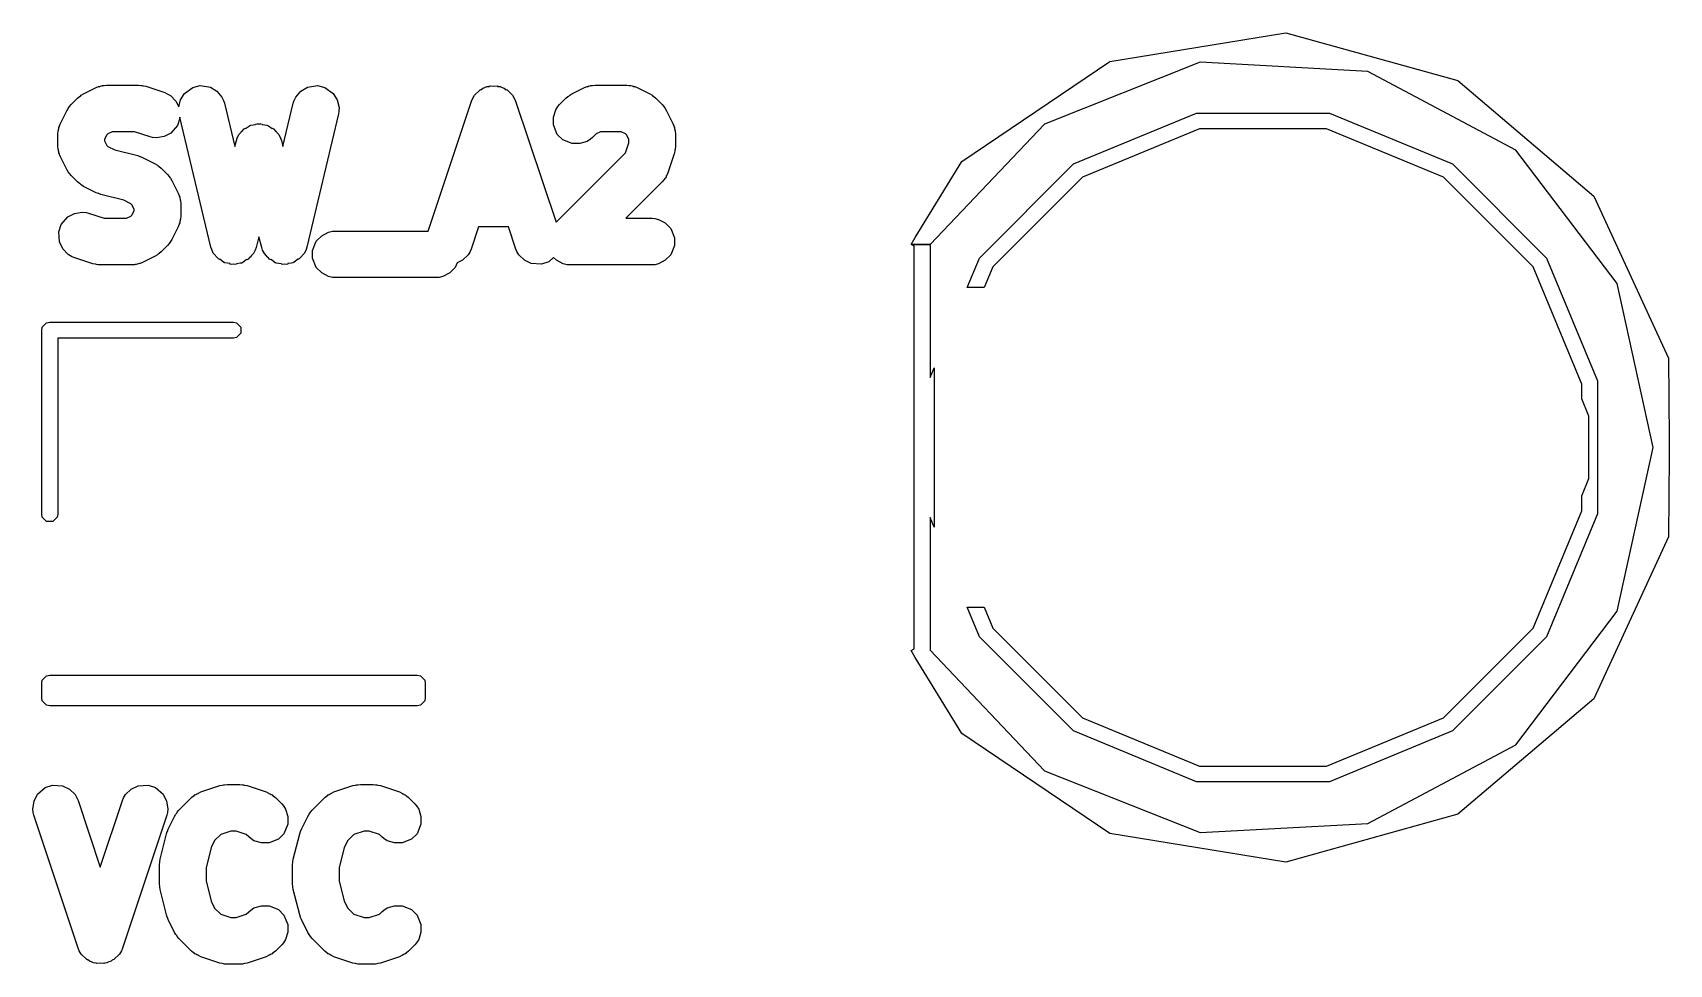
# Model space of a CAD drawing. Header units: millimetres. Extents: x 102.9 to 147, y -135 to -49.9.
# Drawn here: x 115.99 to 128.28, y -72.63 to -65.64 of the extents above; entities that cross this region are included whole.
import ezdxf

# ---------------------------------------------------------------- set-up
doc = ezdxf.new("R2010")
doc.units = ezdxf.units.MM
doc.layers.add('F.Silkscreen', color=41, linetype='CONTINUOUS', true_color=0xf2eda1)

msp = doc.modelspace()

# ---------------------------------------------------------------- linework, layer by layer
at = {"layer": 'F.Silkscreen', "linetype": 'CONTINUOUS'}
for p, q in [((124.078678, -65.852199), (125.40117, -65.636563)), ((125.40117, -65.636563), (126.692052, -65.995877)), ((122.968798, -66.602966), (124.078678, -65.852199)), ((124.758481, -65.858189), (123.588346, -66.323094)), ((126.01569, -65.927308), (124.758481, -65.858189)), ((127.127808, -66.517686), (126.01569, -65.927308)), ((116.357531, -66.106355), (116.374119, -66.095913)), ((116.374119, -66.095913), (116.469357, -66.048294)), ((116.469357, -66.048294), (116.487645, -66.041294)), ((116.487645, -66.041294), (116.491268, -66.040301)), ((116.491268, -66.040301), (116.491625, -66.041605)), ((116.491625, -66.041605), (116.499404, -66.03745)), ((116.499404, -66.03745), (116.50773, -66.035793)), ((116.50773, -66.035793), (116.515895, -66.033558)), ((116.515895, -66.033558), (116.524713, -66.033795)), ((116.52445, -66.032467), (116.528135, -66.031735)), ((116.524713, -66.033795), (116.52445, -66.032467)), ((116.528135, -66.031735), (116.547619, -66.029819)), ((116.547619, -66.029819), (116.785714, -66.029819)), ((116.785714, -66.029819), (116.805217, -66.031739)), ((116.805217, -66.031739), (116.813538, -66.033393)), ((116.813538, -66.033393), (116.821945, -66.034454)), ((116.821945, -66.034454), (116.841054, -66.0388)), ((116.841054, -66.0388), (116.983911, -66.086419)), ((116.983911, -66.086419), (117.001812, -66.094411)), ((117.001812, -66.094411), (117.027234, -66.108903)), ((117.102684, -66.140539), (117.132768, -66.091651)), ((117.132768, -66.091651), (117.194772, -66.04678)), ((117.194772, -66.04678), (117.194774, -66.046779)), ((117.194774, -66.046779), (117.250615, -66.033484)), ((117.250615, -66.033484), (117.326185, -66.045598)), ((117.326185, -66.045598), (117.375073, -66.075682)), ((117.375073, -66.075682), (117.413557, -66.119155)), ((117.967395, -66.119156), (118.00588, -66.075682)), ((118.00588, -66.075682), (118.054768, -66.045598)), ((118.054768, -66.045598), (118.130338, -66.033484)), ((118.130338, -66.033484), (118.186179, -66.046779)), ((118.186179, -66.046779), (118.248183, -66.09165)), ((118.248183, -66.09165), (118.248185, -66.091651)), ((118.248185, -66.091651), (118.278269, -66.140539)), ((119.308846, -66.106156), (119.350986, -66.066244)), ((119.350986, -66.066244), (119.355998, -66.063737)), ((119.355998, -66.063737), (119.357079, -66.065899)), ((119.357079, -66.065899), (119.371617, -66.053292)), ((119.371617, -66.053292), (119.387434, -66.048019)), ((119.387434, -66.048019), (119.402343, -66.040565)), ((119.402343, -66.040565), (119.421526, -66.039201)), ((119.420763, -66.03691), (119.42608, -66.035138)), ((119.421526, -66.039201), (119.420763, -66.03691)), ((119.42608, -66.035138), (119.452393, -66.037008)), ((119.452393, -66.037008), (119.478687, -66.03514)), ((119.478687, -66.03514), (119.484003, -66.036912)), ((119.484003, -66.036912), (119.483239, -66.039201)), ((119.483239, -66.039201), (119.502415, -66.040564)), ((119.502415, -66.040564), (119.517328, -66.04802)), ((119.517328, -66.04802), (119.533146, -66.053293)), ((119.533146, -66.053293), (119.547674, -66.065893)), ((119.547674, -66.065893), (119.548755, -66.063733)), ((119.548755, -66.063733), (119.553768, -66.06624)), ((119.553768, -66.06624), (119.595916, -66.106156)), ((120.024198, -66.106355), (120.040786, -66.095913)), ((120.040786, -66.095913), (120.136024, -66.048294)), ((120.136024, -66.048294), (120.154312, -66.041294)), ((120.154312, -66.041294), (120.157935, -66.040301)), ((120.157935, -66.040301), (120.158292, -66.041605)), ((120.158292, -66.041605), (120.166071, -66.03745)), ((120.166071, -66.03745), (120.174397, -66.035793)), ((120.174397, -66.035793), (120.182562, -66.033558)), ((120.182562, -66.033558), (120.19138, -66.033795)), ((120.191117, -66.032467), (120.194802, -66.031735)), ((120.19138, -66.033795), (120.191117, -66.032467)), ((120.194802, -66.031735), (120.214286, -66.029819)), ((120.214286, -66.029819), (120.452381, -66.029819)), ((120.452381, -66.029819), (120.47187, -66.031736)), ((120.47187, -66.031736), (120.475554, -66.032468)), ((120.475554, -66.032468), (120.47529, -66.033794)), ((120.47529, -66.033794), (120.484107, -66.033558)), ((120.484107, -66.033558), (120.492281, -66.035796)), ((120.492281, -66.035796), (120.500594, -66.03745)), ((120.500594, -66.03745), (120.508367, -66.041604)), ((120.508367, -66.041604), (120.508725, -66.040299)), ((120.508725, -66.040299), (120.512349, -66.041292)), ((120.512349, -66.041292), (120.530643, -66.048294)), ((120.530643, -66.048294), (120.625881, -66.095913)), ((120.625881, -66.095913), (120.642472, -66.106357)), ((126.692052, -65.995877), (127.712941, -66.863788)), ((116.200618, -66.317033), (116.248237, -66.221795)), ((116.248237, -66.221795), (116.258678, -66.205208)), ((116.258678, -66.205208), (116.263874, -66.198512)), ((116.263874, -66.198512), (116.268584, -66.191464)), ((116.268584, -66.191464), (116.281018, -66.176313)), ((116.281018, -66.176313), (116.328637, -66.128694)), ((116.328637, -66.128694), (116.34379, -66.116259)), ((116.34379, -66.116259), (116.350834, -66.111551)), ((116.350834, -66.111551), (116.357531, -66.106355)), ((117.027234, -66.108903), (117.067152, -66.151056)), ((117.067152, -66.151056), (117.088626, -66.194003)), ((117.088626, -66.194003), (117.102684, -66.140539)), ((117.413557, -66.119155), (117.425758, -66.145753)), ((117.425758, -66.145753), (117.432146, -66.164285)), ((117.432146, -66.164285), (117.509605, -66.489615)), ((117.871347, -66.489614), (117.948807, -66.164286)), ((117.948807, -66.164286), (117.955194, -66.145755)), ((117.955194, -66.145755), (117.967395, -66.119156)), ((118.278269, -66.140539), (118.293032, -66.196686)), ((118.291938, -66.225929), (118.289289, -66.245353)), ((118.293032, -66.196686), (118.291938, -66.225929)), ((118.96117, -67.125057), (119.286362, -66.149479)), ((119.286362, -66.149479), (119.294354, -66.131578)), ((119.294354, -66.131578), (119.308846, -66.106156)), ((119.595916, -66.106156), (119.610408, -66.131579)), ((119.610408, -66.131579), (119.6184, -66.149479)), ((119.6184, -66.149479), (119.921715, -67.059425)), ((119.902138, -66.271356), (119.918991, -66.215799)), ((119.918991, -66.215799), (119.935249, -66.191467)), ((119.935249, -66.191467), (119.947685, -66.176313)), ((119.947685, -66.176313), (119.995304, -66.128694)), ((119.995304, -66.128694), (120.010457, -66.116259)), ((120.010457, -66.116259), (120.017501, -66.111551)), ((120.017501, -66.111551), (120.024198, -66.106355)), ((120.642472, -66.106357), (120.64917, -66.111555)), ((120.64917, -66.111555), (120.656208, -66.116258)), ((120.656208, -66.116258), (120.671363, -66.128694)), ((120.671363, -66.128694), (120.718982, -66.176313)), ((120.718982, -66.176313), (120.731421, -66.191471)), ((120.731421, -66.191471), (120.736124, -66.19851)), ((120.736124, -66.19851), (120.741317, -66.205201)), ((120.741317, -66.205201), (120.751763, -66.221795)), ((120.751763, -66.221795), (120.799382, -66.317033)), ((116.188117, -66.355406), (116.189774, -66.34708)), ((116.189774, -66.34708), (116.193929, -66.339301)), ((116.192625, -66.338944), (116.193618, -66.335321)), ((116.193929, -66.339301), (116.192625, -66.338944)), ((116.193618, -66.335321), (116.200618, -66.317033)), ((117.080099, -66.3332), (117.029952, -66.39102)), ((117.098251, -66.278743), (117.080099, -66.3332)), ((117.329759, -67.245353), (117.09767, -66.270582)), ((117.09767, -66.270582), (117.098251, -66.278742)), ((117.098251, -66.278742), (117.098251, -66.278743)), ((117.591108, -66.355794), (117.619119, -66.334355)), ((117.619119, -66.334355), (117.625119, -66.332754)), ((117.625119, -66.332754), (117.630498, -66.329641)), ((117.630498, -66.329641), (117.665457, -66.324996)), ((117.664711, -66.322196), (117.674589, -66.319562)), ((117.665457, -66.324996), (117.664711, -66.322196)), ((117.674589, -66.319562), (117.690474, -66.321672)), ((117.690474, -66.321672), (117.706363, -66.319562)), ((117.706363, -66.319562), (117.716241, -66.322196)), ((117.716241, -66.322196), (117.715494, -66.324997)), ((117.715494, -66.324997), (117.750457, -66.329643)), ((117.750457, -66.329643), (117.755827, -66.332752)), ((117.755827, -66.332752), (117.76183, -66.334353)), ((117.76183, -66.334353), (117.789837, -66.35579)), ((118.289289, -66.245353), (118.051193, -67.245353)), ((119.902138, -66.328758), (119.902138, -66.271356)), ((119.931427, -66.399469), (119.902138, -66.328758)), ((120.799382, -66.317033), (120.806389, -66.335345)), ((120.807381, -66.338968), (120.806077, -66.339324)), ((120.806077, -66.339324), (120.810227, -66.347088)), ((120.806389, -66.335345), (120.807381, -66.338968)), ((120.810227, -66.347088), (120.811879, -66.355396)), ((123.588346, -66.323094), (122.73, -67.227082)), ((123.80774, -66.621438), (124.730569, -66.23919)), ((124.730569, -66.23919), (125.729431, -66.23919)), ((125.729431, -66.23919), (126.65226, -66.621438)), ((116.182143, -66.395295), (116.184059, -66.375811)), ((116.182143, -66.490533), (116.182143, -66.395295)), ((116.184059, -66.375811), (116.184791, -66.372126)), ((116.184791, -66.372126), (116.186119, -66.372389)), ((116.185882, -66.363571), (116.188117, -66.355406)), ((116.186119, -66.372389), (116.185882, -66.363571)), ((116.548586, -66.403721), (116.532143, -66.436607)), ((116.532143, -66.436607), (116.532143, -66.449221)), ((116.532143, -66.449221), (116.548586, -66.482107)), ((116.556045, -66.396262), (116.548586, -66.403721)), ((116.588931, -66.379819), (116.556045, -66.396262)), ((116.757317, -66.379819), (116.588931, -66.379819)), ((116.87323, -66.418457), (116.757317, -66.379819)), ((116.892346, -66.422804), (116.87323, -66.418457)), ((116.92138, -66.426464), (116.892346, -66.422804)), ((116.978608, -66.416692), (116.92138, -66.426464)), ((117.029951, -66.391021), (116.978608, -66.416692)), ((117.029952, -66.39102), (117.029951, -66.391021)), ((117.509605, -66.489615), (117.521385, -66.445442)), ((117.521385, -66.445442), (117.528269, -66.427085)), ((117.528269, -66.427085), (117.541181, -66.400824)), ((117.541181, -66.400824), (117.555946, -66.385019)), ((117.555946, -66.385019), (117.558352, -66.380866)), ((117.558352, -66.380866), (117.563531, -66.376901)), ((117.563531, -66.376901), (117.580809, -66.358409)), ((117.580809, -66.358409), (117.589656, -66.353286)), ((117.589656, -66.353286), (117.591108, -66.355794)), ((117.789837, -66.35579), (117.791289, -66.353283)), ((117.791289, -66.353283), (117.800136, -66.358405)), ((117.800136, -66.358405), (117.817423, -66.376906)), ((117.817423, -66.376906), (117.822605, -66.380873)), ((117.822605, -66.380873), (117.825008, -66.385024)), ((117.825008, -66.385024), (117.839771, -66.400824)), ((117.839771, -66.400824), (117.852683, -66.427085)), ((117.852683, -66.427085), (117.859568, -66.445442)), ((117.859568, -66.445442), (117.871347, -66.489614)), ((119.972017, -66.440059), (119.931427, -66.399469)), ((120.042728, -66.469348), (119.972017, -66.440059)), ((120.10013, -66.469348), (120.042728, -66.469348)), ((120.155687, -66.452495), (120.10013, -66.469348)), ((120.180019, -66.436237), (120.155687, -66.452495)), ((120.195173, -66.423801), (120.180019, -66.436237)), ((120.222712, -66.396262), (120.195173, -66.423801)), ((120.255598, -66.379819), (120.222712, -66.396262)), ((120.411069, -66.379819), (120.255598, -66.379819)), ((120.443955, -66.396262), (120.411069, -66.379819)), ((120.442282, -66.538856), (120.467857, -66.462134)), ((120.451414, -66.403721), (120.443955, -66.396262)), ((120.467857, -66.436607), (120.451414, -66.403721)), ((120.467857, -66.462134), (120.467857, -66.436607)), ((120.811879, -66.355396), (120.814116, -66.363563)), ((120.814116, -66.363563), (120.813876, -66.372364)), ((120.813876, -66.372364), (120.815202, -66.372101)), ((120.815202, -66.372101), (120.815935, -66.375786)), ((120.815935, -66.375786), (120.817857, -66.395295)), ((120.817857, -66.395295), (120.817857, -66.490533)), ((124.75398, -66.356884), (123.874409, -66.721214)), ((125.70602, -66.356884), (124.75398, -66.356884)), ((126.585591, -66.721214), (125.70602, -66.356884)), ((116.18406, -66.510022), (116.182143, -66.490533)), ((116.184792, -66.513706), (116.18406, -66.510022)), ((116.186118, -66.513442), (116.184792, -66.513706)), ((116.185882, -66.522259), (116.186118, -66.513442)), ((116.18812, -66.530433), (116.185882, -66.522259)), ((116.189774, -66.538746), (116.18812, -66.530433)), ((116.193928, -66.546519), (116.189774, -66.538746)), ((116.192623, -66.546877), (116.193928, -66.546519)), ((116.193616, -66.550501), (116.192623, -66.546877)), ((116.200618, -66.568795), (116.193616, -66.550501)), ((116.248237, -66.664033), (116.200618, -66.568795)), ((116.548586, -66.482107), (116.556044, -66.489565)), ((116.556044, -66.489565), (116.608698, -66.515892)), ((116.608698, -66.515892), (116.780539, -66.558853)), ((116.780539, -66.558853), (116.797911, -66.565059)), ((116.797911, -66.565059), (116.798052, -66.565098)), ((116.798052, -66.565098), (116.798511, -66.565273)), ((116.798511, -66.565273), (116.798999, -66.565448)), ((116.798999, -66.565448), (116.799137, -66.565513)), ((116.799137, -66.565513), (116.816357, -66.572103)), ((116.816357, -66.572103), (116.911595, -66.619722)), ((119.921715, -67.059425), (120.442282, -66.538856)), ((120.808876, -66.545874), (120.761257, -66.68873)), ((120.813223, -66.526755), (120.808876, -66.545874)), ((120.814281, -66.518356), (120.813223, -66.526755)), ((120.815935, -66.510045), (120.814281, -66.518356)), ((120.817857, -66.490533), (120.815935, -66.510045)), ((127.889462, -67.5203), (127.127808, -66.517686)), ((116.258681, -66.680624), (116.248237, -66.664033)), ((116.263879, -66.687322), (116.258681, -66.680624)), ((116.268582, -66.69436), (116.263879, -66.687322)), ((116.281018, -66.709515), (116.268582, -66.69436)), ((116.328637, -66.757134), (116.281018, -66.709515)), ((116.911595, -66.619722), (116.928186, -66.630166)), ((116.928186, -66.630166), (116.934884, -66.635364)), ((116.934884, -66.635364), (116.941922, -66.640067)), ((116.941922, -66.640067), (116.957077, -66.652503)), ((116.957077, -66.652503), (117.004696, -66.700122)), ((117.004696, -66.700122), (117.017135, -66.71528)), ((117.017135, -66.71528), (117.021838, -66.722319)), ((120.747673, -66.717653), (120.742968, -66.724692)), ((120.750226, -66.709234), (120.747673, -66.717653)), ((120.751399, -66.709903), (120.750226, -66.709234)), ((120.753259, -66.706641), (120.751399, -66.709903)), ((120.761257, -66.68873), (120.753259, -66.706641)), ((122.618629, -67.17417), (122.968798, -66.602966)), ((123.101438, -67.32774), (123.80774, -66.621438)), ((126.65226, -66.621438), (127.358562, -67.32774)), ((116.343795, -66.769573), (116.328637, -66.757134)), ((116.350834, -66.774276), (116.343795, -66.769573)), ((116.357525, -66.779469), (116.350834, -66.774276)), ((116.374119, -66.789915), (116.357525, -66.779469)), ((116.469357, -66.837534), (116.374119, -66.789915)), ((116.486578, -66.844123), (116.469357, -66.837534)), ((117.021838, -66.722319), (117.027031, -66.72901)), ((117.027031, -66.72901), (117.037477, -66.745604)), ((117.037477, -66.745604), (117.085096, -66.840842)), ((117.085096, -66.840842), (117.092103, -66.859154)), ((120.718982, -66.757134), (120.446298, -67.029819)), ((120.731423, -66.741973), (120.718982, -66.757134)), ((120.73351, -66.738849), (120.731423, -66.741973)), ((120.738777, -66.732047), (120.732385, -66.738098)), ((120.732385, -66.738098), (120.73351, -66.738849)), ((120.742968, -66.724692), (120.738777, -66.732047)), ((123.874409, -66.721214), (123.201214, -67.394409)), ((127.258786, -67.394409), (126.585591, -66.721214)), ((116.486715, -66.844188), (116.486578, -66.844123)), ((116.487199, -66.84436), (116.486715, -66.844188)), ((116.487667, -66.84454), (116.487199, -66.84436)), ((116.487809, -66.844578), (116.487667, -66.84454)), ((116.505176, -66.850784), (116.487809, -66.844578)), ((116.677015, -66.893743), (116.505176, -66.850784)), ((116.729667, -66.920069), (116.677015, -66.893743)), ((116.737128, -66.92753), (116.729667, -66.920069)), ((116.753571, -66.960416), (116.737128, -66.92753)), ((116.753571, -66.97303), (116.753571, -66.960416)), ((117.093095, -66.862777), (117.091791, -66.863133)), ((117.091791, -66.863133), (117.095941, -66.870897)), ((117.092103, -66.859154), (117.093095, -66.862777)), ((117.095941, -66.870897), (117.097593, -66.879205)), ((117.097593, -66.879205), (117.09983, -66.887372)), ((117.09983, -66.887372), (117.09959, -66.896173)), ((117.09959, -66.896173), (117.100916, -66.89591)), ((117.100916, -66.89591), (117.101649, -66.899595)), ((117.101649, -66.899595), (117.103571, -66.919104)), ((117.103571, -66.919104), (117.103571, -67.014342)), ((127.712941, -66.863788), (128.275311, -68.080022)), ((116.187464, -67.130893), (116.205616, -67.076437)), ((116.205616, -67.076437), (116.255763, -67.018617)), ((116.255763, -67.018617), (116.307106, -66.992946)), ((116.307106, -66.992946), (116.364334, -66.983174)), ((116.364334, -66.983174), (116.393367, -66.986834)), ((116.393367, -66.986834), (116.412483, -66.991181)), ((116.412483, -66.991181), (116.528397, -67.029819)), ((116.528397, -67.029819), (116.696784, -67.029819)), ((116.696784, -67.029819), (116.729666, -67.013377)), ((116.729666, -67.013377), (116.737128, -67.005915)), ((116.737128, -67.005915), (116.753571, -66.97303)), ((117.092105, -67.074285), (117.085096, -67.092604)), ((117.095941, -67.062547), (117.091793, -67.070304)), ((117.091793, -67.070304), (117.093097, -67.070661)), ((117.093097, -67.070661), (117.092105, -67.074285)), ((117.09759, -67.054252), (117.095941, -67.062547)), ((117.09983, -67.046076), (117.09759, -67.054252)), ((117.100915, -67.03754), (117.099591, -67.037276)), ((117.099591, -67.037276), (117.09983, -67.046076)), ((117.101648, -67.033856), (117.100915, -67.03754)), ((117.103571, -67.014342), (117.101648, -67.033856)), ((120.446298, -67.029819), (120.642857, -67.029819)), ((120.642857, -67.029819), (120.662366, -67.03174)), ((120.662366, -67.03174), (120.691067, -67.037449)), ((120.691067, -67.037449), (120.742269, -67.064817)), ((120.742269, -67.064817), (120.782859, -67.105407)), ((116.192889, -67.207237), (116.187464, -67.130893)), ((116.21856, -67.25858), (116.192889, -67.207237)), ((117.021839, -67.211123), (117.017136, -67.218164)), ((117.027029, -67.204438), (117.021839, -67.211123)), ((117.037477, -67.187842), (117.027029, -67.204438)), ((117.085096, -67.092604), (117.037477, -67.187842)), ((117.690476, -67.169717), (117.669092, -67.24991)), ((117.711861, -67.24991), (117.690476, -67.169717)), ((118.092614, -67.271356), (118.121903, -67.200645)), ((118.121903, -67.200645), (118.162493, -67.160055)), ((118.162493, -67.160055), (118.213695, -67.132687)), ((118.213695, -67.132687), (118.242396, -67.126978)), ((118.242396, -67.126978), (118.261905, -67.125057)), ((118.261905, -67.125057), (118.96117, -67.125057)), ((119.340419, -67.094104), (119.285067, -67.260159)), ((119.564343, -67.094104), (119.340419, -67.094104)), ((119.619695, -67.260159), (119.564343, -67.094104)), ((120.782859, -67.105407), (120.812148, -67.176118)), ((120.812148, -67.176118), (120.812148, -67.23352)), ((122.587629, -67.225541), (122.618629, -67.17417)), ((116.25848, -67.300735), (116.21856, -67.25858)), ((116.283903, -67.315227), (116.25848, -67.300735)), ((116.301803, -67.323219), (116.283903, -67.315227)), ((116.444659, -67.370838), (116.301803, -67.323219)), ((116.911595, -67.313725), (116.816357, -67.361344)), ((116.92819, -67.303278), (116.911595, -67.313725)), ((116.934879, -67.298085), (116.92819, -67.303278)), ((116.941921, -67.293381), (116.934879, -67.298085)), ((116.957078, -67.280942), (116.941921, -67.293381)), ((117.004696, -67.233323), (116.957078, -67.280942)), ((117.017136, -67.218164), (117.004696, -67.233323)), ((117.336147, -67.263885), (117.329759, -67.245353)), ((117.348348, -67.290483), (117.336147, -67.263885)), ((117.364622, -67.308866), (117.348348, -67.290483)), ((117.36787, -67.314476), (117.364622, -67.308866)), ((117.367872, -67.31448), (117.36787, -67.314476)), ((117.373207, -67.318564), (117.367872, -67.31448)), ((117.386836, -67.333958), (117.373207, -67.318564)), ((117.396389, -67.339836), (117.386836, -67.333958)), ((117.623701, -67.321918), (117.609657, -67.336949)), ((117.629139, -67.317983), (117.623701, -67.321918)), ((117.632533, -67.312466), (117.629139, -67.317983)), ((117.649295, -67.294528), (117.632533, -67.312466)), ((117.662207, -67.268267), (117.649295, -67.294528)), ((117.669092, -67.24991), (117.662207, -67.268267)), ((117.718745, -67.268267), (117.711861, -67.24991)), ((117.731657, -67.294528), (117.718745, -67.268267)), ((117.748419, -67.312468), (117.731657, -67.294528)), ((117.751817, -67.317989), (117.748419, -67.312468)), ((117.751817, -67.31799), (117.751817, -67.317989)), ((117.757256, -67.321925), (117.751817, -67.31799)), ((117.771291, -67.336947), (117.757256, -67.321925)), ((117.994113, -67.333959), (117.984561, -67.339836)), ((118.007743, -67.318563), (117.994113, -67.333959)), ((118.013083, -67.314476), (118.007743, -67.318563)), ((118.016333, -67.30886), (118.013083, -67.314476)), ((118.032604, -67.290483), (118.016333, -67.30886)), ((118.044805, -67.263885), (118.032604, -67.290483)), ((118.051193, -67.245353), (118.044805, -67.263885)), ((118.092614, -67.328758), (118.092614, -67.271356)), ((118.121903, -67.399469), (118.092614, -67.328758)), ((119.262583, -67.303482), (119.220428, -67.343402)), ((119.277075, -67.278059), (119.262583, -67.303482)), ((119.285067, -67.260159), (119.277075, -67.278059)), ((119.627687, -67.27806), (119.619695, -67.260159)), ((119.642179, -67.303482), (119.627687, -67.27806)), ((119.684332, -67.3434), (119.642179, -67.303482)), ((119.903667, -67.324091), (119.866478, -67.356346)), ((119.924399, -67.344822), (119.903667, -67.324091)), ((120.782859, -67.304231), (120.742269, -67.344821)), ((120.812148, -67.23352), (120.782859, -67.304231)), ((122.590183, -67.227082), (122.587629, -67.225541)), ((122.61, -67.23904), (122.590183, -67.227082)), ((122.590183, -67.227082), (122.73, -67.227082)), ((122.73, -67.227082), (122.590183, -67.227082)), ((122.61, -70.260959), (122.61, -67.23904)), ((122.73, -67.227082), (122.73, -68.224471)), ((123.009375, -67.55), (123.101438, -67.32774)), ((127.358562, -67.32774), (127.74081, -68.250569)), ((116.463777, -67.375185), (116.444659, -67.370838)), ((116.47218, -67.376244), (116.463777, -67.375185)), ((116.480489, -67.377897), (116.47218, -67.376244)), ((116.5, -67.379819), (116.480489, -67.377897)), ((116.738095, -67.379819), (116.5, -67.379819)), ((116.757609, -67.377896), (116.738095, -67.379819)), ((116.761293, -67.377163), (116.757609, -67.377896)), ((116.769829, -67.376078), (116.761029, -67.375839)), ((116.761029, -67.375839), (116.761293, -67.377163)), ((116.778005, -67.373838), (116.769829, -67.376078)), ((116.7863, -67.372189), (116.778005, -67.373838)), ((116.794057, -67.368041), (116.7863, -67.372189)), ((116.794414, -67.369345), (116.794057, -67.368041)), ((116.798038, -67.368353), (116.794414, -67.369345)), ((116.816357, -67.361344), (116.798038, -67.368353)), ((117.397865, -67.337436), (117.396389, -67.339836)), ((117.42865, -67.360999), (117.397865, -67.337436)), ((117.432405, -67.362), (117.42865, -67.360999)), ((117.435718, -67.364039), (117.432405, -67.362)), ((117.435728, -67.364045), (117.435718, -67.364039)), ((117.473993, -67.370175), (117.435728, -67.364045)), ((117.473267, -67.372897), (117.473993, -67.370175)), ((117.484105, -67.375788), (117.473267, -67.372897)), ((117.484118, -67.375791), (117.484105, -67.375788)), ((117.497742, -67.373979), (117.484118, -67.375791)), ((117.511301, -67.376152), (117.497742, -67.373979)), ((117.522212, -67.373553), (117.511301, -67.376152)), ((117.549083, -67.367154), (117.521559, -67.370813)), ((117.521559, -67.370813), (117.522212, -67.373553)), ((117.549084, -67.367155), (117.549083, -67.367154)), ((117.549088, -67.367153), (117.549084, -67.367155)), ((117.559988, -67.365705), (117.549088, -67.367153)), ((117.563347, -67.363759), (117.559988, -67.365705)), ((117.567127, -67.36286), (117.563347, -67.363759)), ((117.567138, -67.362857), (117.567127, -67.36286)), ((117.598537, -67.340131), (117.567138, -67.362857)), ((117.599949, -67.342569), (117.598537, -67.340131)), ((117.609657, -67.336949), (117.599949, -67.342569)), ((117.780998, -67.342567), (117.771291, -67.336947)), ((117.78241, -67.340128), (117.780998, -67.342567)), ((117.813822, -67.362859), (117.78241, -67.340128)), ((117.817602, -67.363759), (117.813822, -67.362859)), ((117.820969, -67.365708), (117.817602, -67.363759)), ((117.820975, -67.365711), (117.820969, -67.365708)), ((117.8594, -67.370814), (117.820975, -67.365711)), ((117.858748, -67.373555), (117.8594, -67.370814)), ((117.869658, -67.376153), (117.858748, -67.373555)), ((117.869663, -67.376154), (117.869658, -67.376153)), ((117.883227, -67.373979), (117.869663, -67.376154)), ((117.896845, -67.375788), (117.883227, -67.373979)), ((117.907684, -67.372897), (117.896845, -67.375788)), ((117.934376, -67.365778), (117.906957, -67.370174)), ((117.906957, -67.370174), (117.907684, -67.372897)), ((117.934377, -67.365779), (117.934376, -67.365778)), ((117.934378, -67.365778), (117.934377, -67.365779)), ((117.945235, -67.364038), (117.934378, -67.365778)), ((117.948543, -67.362001), (117.945235, -67.364038)), ((117.952301, -67.361), (117.948543, -67.362001)), ((117.952309, -67.360998), (117.952301, -67.361)), ((117.983085, -67.337438), (117.952309, -67.360998)), ((117.984561, -67.339836), (117.983085, -67.337438)), ((118.162493, -67.440059), (118.121903, -67.399469)), ((118.213695, -67.467427), (118.162493, -67.440059)), ((119.123221, -67.440059), (119.072019, -67.467427)), ((119.163811, -67.399469), (119.123221, -67.440059)), ((119.178312, -67.364459), (119.163811, -67.399469)), ((119.220428, -67.343402), (119.178312, -67.364459)), ((119.735674, -67.369072), (119.684332, -67.3434)), ((119.735675, -67.369072), (119.735674, -67.369072)), ((119.812019, -67.374499), (119.735675, -67.369072)), ((119.866476, -67.356347), (119.812019, -67.374499)), ((119.866478, -67.356346), (119.866476, -67.356347)), ((119.9756, -67.372189), (119.924399, -67.344822)), ((120.004301, -67.377898), (119.9756, -67.372189)), ((120.02381, -67.379819), (120.004301, -67.377898)), ((120.642857, -67.379819), (120.02381, -67.379819)), ((120.662366, -67.377898), (120.642857, -67.379819)), ((120.691067, -67.372189), (120.662366, -67.377898)), ((120.742269, -67.344821), (120.691067, -67.372189)), ((123.201214, -67.394409), (123.136766, -67.55)), ((127.623116, -68.27398), (127.258786, -67.394409)), ((118.242396, -67.473136), (118.213695, -67.467427)), ((118.261905, -67.475057), (118.242396, -67.473136)), ((119.023809, -67.475057), (118.261905, -67.475057)), ((119.043318, -67.473136), (119.023809, -67.475057)), ((119.072019, -67.467427), (119.043318, -67.473136)), ((123.136766, -67.55), (123.009375, -67.55)), ((128.16, -68.75), (127.889462, -67.5203)), ((116.064567, -67.847039), (116.097039, -67.814567)), ((116.097039, -67.814567), (116.12, -67.81)), ((116.12, -67.81), (117.5, -67.81)), ((117.5, -67.81), (117.522961, -67.814567)), ((117.522961, -67.814567), (117.555433, -67.847039)), ((116.06, -67.87), (116.064567, -67.847039)), ((116.06, -69.25), (116.06, -67.87)), ((117.5, -67.93), (116.18, -67.93)), ((116.18, -67.93), (116.18, -69.25)), ((117.522961, -67.925433), (117.5, -67.93)), ((117.555433, -67.892961), (117.522961, -67.925433)), ((117.555433, -67.847039), (117.555433, -67.892961)), ((122.73, -68.224471), (122.76, -68.152044)), ((122.76, -68.152044), (122.76, -69.347954)), ((128.275311, -68.080022), (128.27958, -68.69)), ((127.623116, -68.385943), (127.623116, -68.27398)), ((127.74081, -68.250569), (127.74081, -69.249431)), ((127.676942, -68.515892), (127.623116, -68.385943)), ((127.676942, -68.984108), (127.676942, -68.515892)), ((127.889462, -69.9797), (128.16, -68.75)), ((128.27958, -68.69), (128.28, -68.69)), ((128.28, -68.69), (128.28, -68.75)), ((128.28, -68.75), (128.28, -68.81)), ((128.27958, -68.81), (128.275311, -69.419978)), ((128.28, -68.81), (128.27958, -68.81)), ((127.623116, -69.114056), (127.676942, -68.984108)), ((127.623116, -69.22602), (127.623116, -69.114056)), ((116.064567, -69.272961), (116.06, -69.25)), ((116.097039, -69.305433), (116.064567, -69.272961)), ((116.175433, -69.272961), (116.142961, -69.305433)), ((116.18, -69.25), (116.175433, -69.272961)), ((122.76, -69.347954), (122.73, -69.275528)), ((122.73, -69.275528), (122.73, -70.272917)), ((127.258786, -70.105591), (127.623116, -69.22602)), ((127.74081, -69.249431), (127.358562, -70.17226)), ((116.142961, -69.305433), (116.097039, -69.305433)), ((128.275311, -69.419978), (127.712941, -70.636212)), ((123.101438, -70.17226), (123.009375, -69.95)), ((123.009375, -69.95), (123.136766, -69.95)), ((123.136766, -69.95), (123.201214, -70.105591)), ((127.127808, -70.982314), (127.889462, -69.9797)), ((123.201214, -70.105591), (123.874409, -70.778786)), ((126.585591, -70.778786), (127.258786, -70.105591)), ((122.587629, -70.274459), (122.61, -70.260959)), ((122.618629, -70.32583), (122.587629, -70.274459)), ((122.73, -70.272917), (123.588346, -71.176906)), ((123.80774, -70.878562), (123.101438, -70.17226)), ((127.358562, -70.17226), (126.65226, -70.878562)), ((122.968798, -70.897034), (122.618629, -70.32583)), ((116.06, -70.52), (116.064567, -70.497039)), ((116.06, -70.63), (116.06, -70.52)), ((116.064567, -70.497039), (116.097039, -70.464567)), ((116.097039, -70.464567), (116.12, -70.46)), ((116.12, -70.46), (118.88, -70.46)), ((118.88, -70.46), (118.902961, -70.464567)), ((118.902961, -70.464567), (118.935433, -70.497039)), ((118.935433, -70.497039), (118.94, -70.52)), ((118.94, -70.52), (118.94, -70.63)), ((116.064567, -70.652961), (116.06, -70.63)), ((118.94, -70.63), (118.935433, -70.652961)), ((127.712941, -70.636212), (126.692052, -71.504123)), ((116.097039, -70.685433), (116.064567, -70.652961)), ((116.12, -70.69), (116.097039, -70.685433)), ((118.88, -70.69), (116.12, -70.69)), ((118.902961, -70.685433), (118.88, -70.69)), ((118.935433, -70.652961), (118.902961, -70.685433)), ((124.078678, -71.647801), (122.968798, -70.897034)), ((124.730569, -71.26081), (123.80774, -70.878562)), ((123.874409, -70.778786), (124.75398, -71.143116)), ((125.70602, -71.143116), (126.585591, -70.778786)), ((126.65226, -70.878562), (125.729431, -71.26081)), ((126.01569, -71.572692), (127.127808, -70.982314)), ((124.75398, -71.143116), (125.70602, -71.143116)), ((123.588346, -71.176906), (124.758481, -71.641811)), ((125.729431, -71.26081), (124.730569, -71.26081)), ((116.002413, -71.404782), (116.028084, -71.353439)), ((116.028084, -71.353439), (116.085903, -71.303292)), ((116.085903, -71.303292), (116.085904, -71.303292)), ((116.085904, -71.303292), (116.14036, -71.28514)), ((116.14036, -71.28514), (116.216704, -71.290565)), ((116.216704, -71.290565), (116.268047, -71.316236)), ((116.268047, -71.316236), (116.310202, -71.356156)), ((116.310202, -71.356156), (116.324694, -71.381579)), ((116.324694, -71.381579), (116.332686, -71.399479)), ((116.667314, -71.399479), (116.675306, -71.381578)), ((116.675306, -71.381578), (116.689798, -71.356156)), ((116.689798, -71.356156), (116.731951, -71.316238)), ((116.731951, -71.316238), (116.783293, -71.290566)), ((116.783293, -71.290566), (116.859637, -71.285139)), ((116.859637, -71.285139), (116.859638, -71.285139)), ((116.859638, -71.285139), (116.914095, -71.303291)), ((116.914095, -71.303291), (116.971915, -71.353438)), ((116.971915, -71.353438), (116.971916, -71.353439)), ((116.971916, -71.353439), (116.997587, -71.404782)), ((117.090542, -71.473932), (117.18578, -71.378694)), ((117.18578, -71.378694), (117.20091, -71.366274)), ((117.20091, -71.366274), (117.204033, -71.364186)), ((117.204033, -71.364186), (117.204786, -71.365312)), ((117.204786, -71.365312), (117.210857, -71.358905)), ((117.210857, -71.358905), (117.218217, -71.354708)), ((117.218217, -71.354708), (117.22527, -71.349997)), ((117.22527, -71.349997), (117.23369, -71.347442)), ((117.233022, -71.34627), (117.236285, -71.34441)), ((117.23369, -71.347442), (117.233022, -71.34627)), ((117.236285, -71.34441), (117.254184, -71.336419)), ((117.254184, -71.336419), (117.39704, -71.2888)), ((117.39704, -71.2888), (117.41615, -71.284454)), ((117.41615, -71.284454), (117.424555, -71.283393)), ((117.424555, -71.283393), (117.432878, -71.281739)), ((117.432878, -71.281739), (117.452381, -71.279819)), ((117.452381, -71.279819), (117.547619, -71.279819)), ((117.547619, -71.279819), (117.567122, -71.281739)), ((117.567122, -71.281739), (117.575443, -71.283393)), ((117.575443, -71.283393), (117.58385, -71.284454)), ((117.58385, -71.284454), (117.602959, -71.2888)), ((117.602959, -71.2888), (117.745816, -71.336419)), ((117.745816, -71.336419), (117.763715, -71.34441)), ((117.763715, -71.34441), (117.766978, -71.34627)), ((117.766978, -71.34627), (117.766309, -71.347442)), ((117.766309, -71.347442), (117.77473, -71.349997)), ((117.77473, -71.349997), (117.781784, -71.35471)), ((117.781784, -71.35471), (117.789144, -71.358906)), ((117.789144, -71.358906), (117.795205, -71.365306)), ((117.795205, -71.365306), (117.795958, -71.364181)), ((117.795958, -71.364181), (117.799083, -71.36627)), ((117.799083, -71.36627), (117.81422, -71.378694)), ((117.81422, -71.378694), (117.861839, -71.426313)), ((118.090542, -71.473932), (118.18578, -71.378694)), ((118.18578, -71.378694), (118.20091, -71.366274)), ((118.20091, -71.366274), (118.204033, -71.364186)), ((118.204033, -71.364186), (118.204786, -71.365312)), ((118.204786, -71.365312), (118.210857, -71.358905)), ((118.210857, -71.358905), (118.218217, -71.354708)), ((118.218217, -71.354708), (118.22527, -71.349997)), ((118.22527, -71.349997), (118.23369, -71.347442)), ((118.233022, -71.34627), (118.236285, -71.34441)), ((118.23369, -71.347442), (118.233022, -71.34627)), ((118.236285, -71.34441), (118.254184, -71.336419)), ((118.254184, -71.336419), (118.39704, -71.2888)), ((118.39704, -71.2888), (118.41615, -71.284454)), ((118.41615, -71.284454), (118.424555, -71.283393)), ((118.424555, -71.283393), (118.432878, -71.281739)), ((118.432878, -71.281739), (118.452381, -71.279819)), ((118.452381, -71.279819), (118.547619, -71.279819)), ((118.547619, -71.279819), (118.567122, -71.281739)), ((118.567122, -71.281739), (118.575443, -71.283393)), ((118.575443, -71.283393), (118.58385, -71.284454)), ((118.58385, -71.284454), (118.602959, -71.2888)), ((118.602959, -71.2888), (118.745816, -71.336419)), ((118.745816, -71.336419), (118.763715, -71.34441)), ((118.763715, -71.34441), (118.766978, -71.34627)), ((118.766978, -71.34627), (118.766309, -71.347442)), ((118.766309, -71.347442), (118.77473, -71.349997)), ((118.77473, -71.349997), (118.781784, -71.35471)), ((118.781784, -71.35471), (118.789144, -71.358906)), ((118.789144, -71.358906), (118.795205, -71.365306)), ((118.795205, -71.365306), (118.795958, -71.364181)), ((118.795958, -71.364181), (118.799083, -71.36627)), ((118.799083, -71.36627), (118.81422, -71.378694)), ((118.81422, -71.378694), (118.861839, -71.426313)), ((115.992641, -71.46201), (116.002413, -71.404782)), ((115.996301, -71.491043), (115.992641, -71.46201)), ((116.000648, -71.510159), (115.996301, -71.491043)), ((116.333981, -72.510159), (116.000648, -71.510159)), ((116.332686, -71.399479), (116.5, -71.901421)), ((116.5, -71.901421), (116.667314, -71.399479)), ((116.999352, -71.510159), (116.666019, -72.510159)), ((116.997587, -71.404782), (117.007359, -71.46201)), ((117.003699, -71.491043), (116.999352, -71.510159)), ((117.007359, -71.46201), (117.003699, -71.491043)), ((117.057761, -71.519414), (117.068202, -71.502827)), ((117.068202, -71.502827), (117.073398, -71.496131)), ((117.073398, -71.496131), (117.078108, -71.489083)), ((117.078108, -71.489083), (117.090542, -71.473932)), ((117.861839, -71.426313), (117.874276, -71.441468)), ((117.874276, -71.441468), (117.890533, -71.465799)), ((117.890533, -71.465799), (117.907385, -71.521355)), ((118.057761, -71.519414), (118.068202, -71.502827)), ((118.068202, -71.502827), (118.073398, -71.496131)), ((118.073398, -71.496131), (118.078108, -71.489083)), ((118.078108, -71.489083), (118.090542, -71.473932)), ((118.861839, -71.426313), (118.874276, -71.441468)), ((118.874276, -71.441468), (118.890533, -71.465799)), ((118.890533, -71.465799), (118.907385, -71.521355)), ((126.692052, -71.504123), (125.40117, -71.863437)), ((116.996892, -71.65047), (117.0031, -71.633092)), ((117.0031, -71.633092), (117.003138, -71.632954)), ((117.003138, -71.632954), (117.003311, -71.6325)), ((117.003311, -71.6325), (117.003485, -71.632015)), ((117.003485, -71.632015), (117.00355, -71.631877)), ((117.00355, -71.631877), (117.010142, -71.614652)), ((117.010142, -71.614652), (117.057761, -71.519414)), ((117.480778, -71.629819), (117.404057, -71.655392)), ((117.519222, -71.629819), (117.480778, -71.629819)), ((117.595942, -71.655392), (117.519222, -71.629819)), ((117.907385, -71.578758), (117.878096, -71.649469)), ((117.907385, -71.521355), (117.907385, -71.578758)), ((117.996892, -71.65047), (118.0031, -71.633092)), ((118.0031, -71.633092), (118.003138, -71.632954)), ((118.003138, -71.632954), (118.003311, -71.6325)), ((118.003311, -71.6325), (118.003485, -71.632015)), ((118.003485, -71.632015), (118.00355, -71.631877)), ((118.00355, -71.631877), (118.010142, -71.614652)), ((118.010142, -71.614652), (118.057761, -71.519414)), ((118.480778, -71.629819), (118.404057, -71.655392)), ((118.519222, -71.629819), (118.480778, -71.629819)), ((118.595942, -71.655392), (118.519222, -71.629819)), ((118.907385, -71.578758), (118.878096, -71.649469)), ((118.907385, -71.521355), (118.907385, -71.578758)), ((124.758481, -71.641811), (126.01569, -71.572692)), ((116.949273, -71.840946), (116.996892, -71.65047)), ((117.331782, -71.753993), (117.294048, -71.904932)), ((117.358108, -71.701341), (117.331782, -71.753993)), ((117.404057, -71.655392), (117.358108, -71.701341)), ((117.614351, -71.673801), (117.595942, -71.655392)), ((117.629506, -71.686238), (117.614351, -71.673801)), ((117.653837, -71.702495), (117.629506, -71.686238)), ((117.709393, -71.719347), (117.653837, -71.702495)), ((117.766796, -71.719347), (117.709393, -71.719347)), ((117.837507, -71.690058), (117.766796, -71.719347)), ((117.878096, -71.649469), (117.837507, -71.690058)), ((117.949273, -71.840946), (117.996892, -71.65047)), ((118.331782, -71.753993), (118.294048, -71.904932)), ((118.358108, -71.701341), (118.331782, -71.753993)), ((118.404057, -71.655392), (118.358108, -71.701341)), ((118.614351, -71.673801), (118.595942, -71.655392)), ((118.629506, -71.686238), (118.614351, -71.673801)), ((118.653837, -71.702495), (118.629506, -71.686238)), ((118.709393, -71.719347), (118.653837, -71.702495)), ((118.766796, -71.719347), (118.709393, -71.719347)), ((118.837507, -71.690058), (118.766796, -71.719347)), ((118.878096, -71.649469), (118.837507, -71.690058)), ((125.40117, -71.863437), (124.078678, -71.647801)), ((116.944048, -71.88339), (116.945968, -71.863887)), ((116.945968, -71.863887), (116.946317, -71.862128)), ((116.946317, -71.862128), (116.946405, -71.860335)), ((116.946405, -71.860335), (116.949273, -71.840946)), ((117.944048, -71.88339), (117.945968, -71.863887)), ((117.945968, -71.863887), (117.946317, -71.862128)), ((117.946317, -71.862128), (117.946405, -71.860335)), ((117.946405, -71.860335), (117.949273, -71.840946)), ((116.944048, -72.026247), (116.944048, -71.88339)), ((117.294048, -71.904932), (117.294048, -72.004704)), ((117.944048, -72.026247), (117.944048, -71.88339)), ((118.294048, -71.904932), (118.294048, -72.004704)), ((116.945969, -72.045752), (116.944048, -72.026247)), ((116.946317, -72.047504), (116.945969, -72.045752)), ((116.946405, -72.049301), (116.946317, -72.047504)), ((116.949273, -72.068691), (116.946405, -72.049301)), ((116.996892, -72.259167), (116.949273, -72.068691)), ((117.294048, -72.004704), (117.331782, -72.155643)), ((117.945969, -72.045752), (117.944048, -72.026247)), ((117.946317, -72.047504), (117.945969, -72.045752)), ((117.946405, -72.049301), (117.946317, -72.047504)), ((117.949273, -72.068691), (117.946405, -72.049301)), ((117.996892, -72.259167), (117.949273, -72.068691)), ((118.294048, -72.004704), (118.331782, -72.155643)), ((117.331782, -72.155643), (117.358109, -72.208298)), ((117.358109, -72.208298), (117.404056, -72.254245)), ((117.595942, -72.254244), (117.61435, -72.235837)), ((117.61435, -72.235837), (117.629504, -72.223401)), ((117.629504, -72.223401), (117.653836, -72.207143)), ((117.653836, -72.207143), (117.709391, -72.19029)), ((117.709391, -72.19029), (117.766794, -72.190289)), ((117.766794, -72.190289), (117.837505, -72.219577)), ((117.837505, -72.219577), (117.837507, -72.219578)), ((117.837507, -72.219578), (117.878096, -72.260167)), ((118.331782, -72.155643), (118.358109, -72.208298)), ((118.358109, -72.208298), (118.404056, -72.254245)), ((118.595942, -72.254244), (118.61435, -72.235837)), ((118.61435, -72.235837), (118.629504, -72.223401)), ((118.629504, -72.223401), (118.653836, -72.207143)), ((118.653836, -72.207143), (118.709391, -72.19029)), ((118.709391, -72.19029), (118.766794, -72.190289)), ((118.766794, -72.190289), (118.837505, -72.219577)), ((118.837505, -72.219577), (118.837507, -72.219578)), ((118.837507, -72.219578), (118.878096, -72.260167)), ((117.003098, -72.276539), (116.996892, -72.259167)), ((117.003137, -72.27668), (117.003098, -72.276539)), ((117.003312, -72.277139), (117.003137, -72.27668)), ((117.003487, -72.277627), (117.003312, -72.277139)), ((117.003552, -72.277765), (117.003487, -72.277627)), ((117.010142, -72.294985), (117.003552, -72.277765)), ((117.057761, -72.390223), (117.010142, -72.294985)), ((117.404056, -72.254245), (117.480778, -72.279819)), ((117.480778, -72.279819), (117.519221, -72.279819)), ((117.519221, -72.279819), (117.595942, -72.254244)), ((117.878096, -72.260167), (117.907385, -72.330876)), ((117.907385, -72.330876), (117.907386, -72.388279)), ((118.003098, -72.276539), (117.996892, -72.259167)), ((118.003137, -72.27668), (118.003098, -72.276539)), ((118.003312, -72.277139), (118.003137, -72.27668)), ((118.003487, -72.277627), (118.003312, -72.277139)), ((118.003552, -72.277765), (118.003487, -72.277627)), ((118.010142, -72.294985), (118.003552, -72.277765)), ((118.057761, -72.390223), (118.010142, -72.294985)), ((118.404056, -72.254245), (118.480778, -72.279819)), ((118.480778, -72.279819), (118.519221, -72.279819)), ((118.519221, -72.279819), (118.595942, -72.254244)), ((118.878096, -72.260167), (118.907385, -72.330876)), ((118.907385, -72.330876), (118.907386, -72.388279)), ((117.068205, -72.406814), (117.057761, -72.390223)), ((117.073403, -72.413512), (117.068205, -72.406814)), ((117.078106, -72.42055), (117.073403, -72.413512)), ((117.090542, -72.435704), (117.078106, -72.42055)), ((117.18578, -72.530943), (117.090542, -72.435704)), ((117.861839, -72.483323), (117.814221, -72.530942)), ((117.874275, -72.46817), (117.861839, -72.483323)), ((117.890533, -72.443838), (117.874275, -72.46817)), ((117.907386, -72.388279), (117.890533, -72.443838)), ((118.068205, -72.406814), (118.057761, -72.390223)), ((118.073403, -72.413512), (118.068205, -72.406814)), ((118.078106, -72.42055), (118.073403, -72.413512)), ((118.090542, -72.435704), (118.078106, -72.42055)), ((118.18578, -72.530943), (118.090542, -72.435704)), ((118.861839, -72.483323), (118.814221, -72.530942)), ((118.874275, -72.46817), (118.861839, -72.483323)), ((118.890533, -72.443838), (118.874275, -72.46817)), ((118.907386, -72.388279), (118.890533, -72.443838)), ((116.341973, -72.52806), (116.333981, -72.510159)), ((116.356465, -72.553482), (116.341973, -72.52806)), ((116.39862, -72.593401), (116.356465, -72.553482)), ((116.403632, -72.595907), (116.39862, -72.593401)), ((116.404711, -72.593747), (116.403632, -72.595907)), ((116.41924, -72.606347), (116.404711, -72.593747)), ((116.435051, -72.611617), (116.41924, -72.606347)), ((116.449958, -72.619071), (116.435051, -72.611617)), ((116.564944, -72.611619), (116.550037, -72.619073)), ((116.580762, -72.606347), (116.564944, -72.611619)), ((116.58077, -72.606344), (116.580762, -72.606347)), ((116.595282, -72.593755), (116.58077, -72.606344)), ((116.59636, -72.595911), (116.595282, -72.593755)), ((116.601373, -72.593405), (116.59636, -72.595911)), ((116.643535, -72.553482), (116.601373, -72.593405)), ((116.658027, -72.528059), (116.643535, -72.553482)), ((116.666019, -72.510159), (116.658027, -72.528059)), ((117.200929, -72.543377), (117.18578, -72.530943)), ((117.204052, -72.545464), (117.200929, -72.543377)), ((117.204803, -72.544339), (117.204052, -72.545464)), ((117.210862, -72.550736), (117.204803, -72.544339)), ((117.218221, -72.55493), (117.210862, -72.550736)), ((117.225264, -72.559637), (117.218221, -72.55493)), ((117.233691, -72.562193), (117.225264, -72.559637)), ((117.233022, -72.563368), (117.233691, -72.562193)), ((117.236285, -72.565228), (117.233022, -72.563368)), ((117.254184, -72.573219), (117.236285, -72.565228)), ((117.39704, -72.620838), (117.254184, -72.573219)), ((117.745816, -72.573219), (117.602959, -72.620838)), ((117.763715, -72.565228), (117.745816, -72.573219)), ((117.766978, -72.563368), (117.763715, -72.565228)), ((117.774744, -72.559632), (117.766307, -72.562191)), ((117.766307, -72.562191), (117.766978, -72.563368)), ((117.781783, -72.554927), (117.774744, -72.559632)), ((117.789132, -72.550739), (117.781783, -72.554927)), ((117.795177, -72.544353), (117.789132, -72.550739)), ((117.795928, -72.545476), (117.795177, -72.544353)), ((117.799054, -72.543388), (117.795928, -72.545476)), ((117.814221, -72.530942), (117.799054, -72.543388)), ((118.200929, -72.543377), (118.18578, -72.530943)), ((118.204052, -72.545464), (118.200929, -72.543377)), ((118.204803, -72.544339), (118.204052, -72.545464)), ((118.210862, -72.550736), (118.204803, -72.544339)), ((118.218221, -72.55493), (118.210862, -72.550736)), ((118.225264, -72.559637), (118.218221, -72.55493)), ((118.233691, -72.562193), (118.225264, -72.559637)), ((118.233022, -72.563368), (118.233691, -72.562193)), ((118.236285, -72.565228), (118.233022, -72.563368)), ((118.254184, -72.573219), (118.236285, -72.565228)), ((118.39704, -72.620838), (118.254184, -72.573219)), ((118.745816, -72.573219), (118.602959, -72.620838)), ((118.763715, -72.565228), (118.745816, -72.573219)), ((118.766978, -72.563368), (118.763715, -72.565228)), ((118.774744, -72.559632), (118.766307, -72.562191)), ((118.766307, -72.562191), (118.766978, -72.563368)), ((118.781783, -72.554927), (118.774744, -72.559632)), ((118.789132, -72.550739), (118.781783, -72.554927)), ((118.795177, -72.544353), (118.789132, -72.550739)), ((118.795928, -72.545476), (118.795177, -72.544353)), ((118.799054, -72.543388), (118.795928, -72.545476)), ((118.814221, -72.530942), (118.799054, -72.543388)), ((116.449977, -72.61908), (116.449958, -72.619071)), ((116.469127, -72.620437), (116.449977, -72.61908)), ((116.468366, -72.622722), (116.469127, -72.620437)), ((116.473683, -72.624495), (116.468366, -72.622722)), ((116.473693, -72.624498), (116.473683, -72.624495)), ((116.500013, -72.622627), (116.473693, -72.624498)), ((116.526322, -72.624493), (116.500013, -72.622627)), ((116.531638, -72.62272), (116.526322, -72.624493)), ((116.550037, -72.619073), (116.530875, -72.620434)), ((116.530875, -72.620434), (116.531638, -72.62272)), ((117.416158, -72.625185), (117.39704, -72.620838)), ((117.424561, -72.626244), (117.416158, -72.625185)), ((117.43287, -72.627897), (117.424561, -72.626244)), ((117.452381, -72.629819), (117.43287, -72.627897)), ((117.547619, -72.629819), (117.452381, -72.629819)), ((117.56713, -72.627897), (117.547619, -72.629819)), ((117.575437, -72.626244), (117.56713, -72.627897)), ((117.583842, -72.625185), (117.575437, -72.626244)), ((117.602959, -72.620838), (117.583842, -72.625185)), ((118.416158, -72.625185), (118.39704, -72.620838)), ((118.424561, -72.626244), (118.416158, -72.625185)), ((118.43287, -72.627897), (118.424561, -72.626244)), ((118.452381, -72.629819), (118.43287, -72.627897)), ((118.547619, -72.629819), (118.452381, -72.629819)), ((118.56713, -72.627897), (118.547619, -72.629819)), ((118.575437, -72.626244), (118.56713, -72.627897)), ((118.583842, -72.625185), (118.575437, -72.626244)), ((118.602959, -72.620838), (118.583842, -72.625185))]:
    msp.add_line(p, q, dxfattribs=at)

doc.saveas('drawing.dxf')
